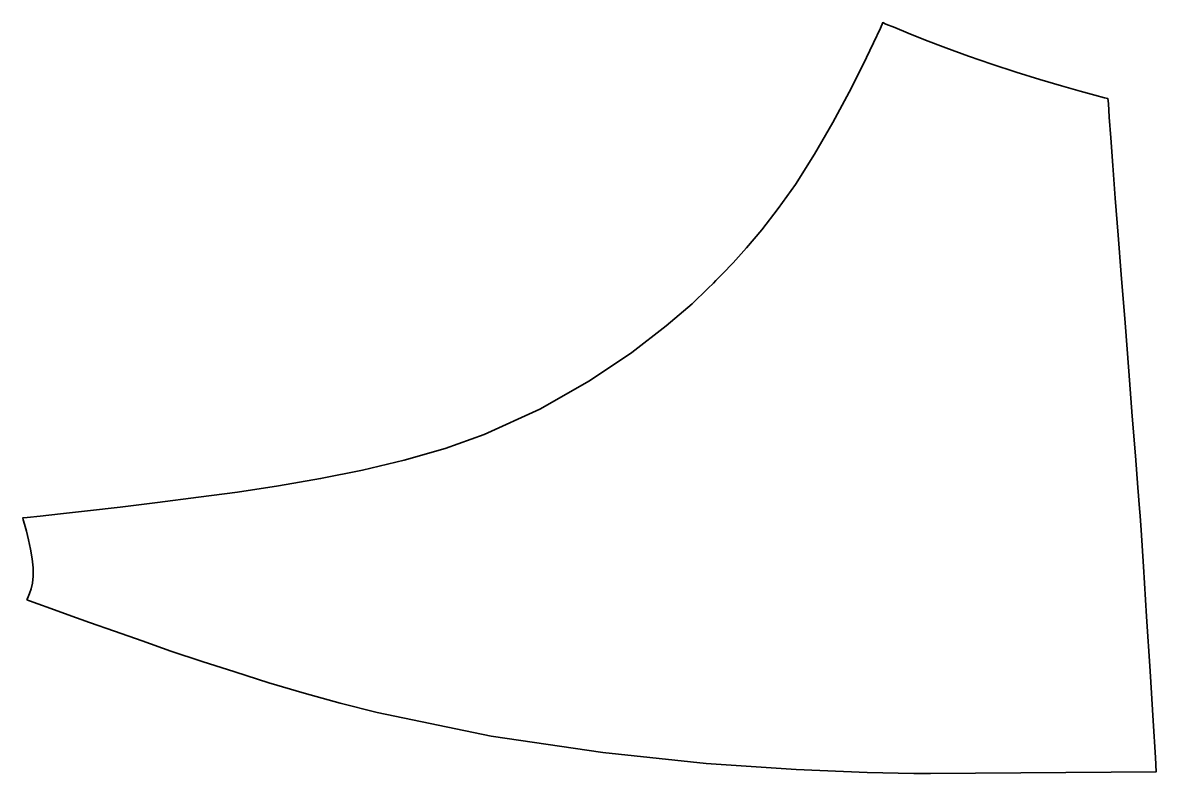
# Model space of a CAD drawing. Extents: x 0 to 5032, y -3333 to 0.
import ezdxf

# ---------------------------------------------------------------- set-up
doc = ezdxf.new("R2010")
doc.units = 0
doc.linetypes.add('Solid', pattern=[0])

msp = doc.modelspace()

# ---------------------------------------------------------------- linework, layer by layer
at = {"color": 0, "linetype": 'Solid', "lineweight": 35}
msp.add_lwpolyline([(20, -2559), (25, -2550), (31, -2535), (37, -2514), (43, -2488), (46, -2457), (46, -2421), (42, -2380), (35, -2337), (26, -2296), (17, -2258), (8, -2227), (2, -2207), (0, -2199), (20, -2197), (78, -2191), (168, -2181), (288, -2168), (433, -2151), (598, -2131), (780, -2107), (954, -2084), (1136, -2056), (1322, -2024), (1508, -1987), (1694, -1942), (1875, -1890), (2048, -1829), (2296, -1716), (2516, -1591), (2704, -1464), (2857, -1346), (2971, -1248), (3041, -1181), (3066, -1156), (3077, -1145), (3107, -1115), (3154, -1066), (3213, -1000), (3281, -920), (3354, -825), (3430, -719), (3515, -584), (3596, -444), (3668, -309), (3729, -188), (3777, -90), (3807, -24), (3818, 0), (3832, -6), (3871, -22), (3931, -47), (4008, -77), (4098, -112), (4198, -149), (4302, -185), (4410, -220), (4515, -253), (4611, -281), (4694, -304), (4759, -322), (4802, -334), (4817, -337), (4819, -359), (4823, -419), (4830, -512), (4839, -634), (4850, -779), (4863, -943), (4876, -1118), (4893, -1333), (4910, -1547), (4925, -1747), (4939, -1924), (4950, -2064), (4958, -2157), (4960, -2190), (4964, -2253), (4975, -2415), (4989, -2637), (5004, -2879), (5018, -3100), (5028, -3263), (5032, -3326), (4029, -3333), (3955, -3333), (3748, -3329), (3433, -3316), (3034, -3289), (2575, -3241), (2080, -3168), (1574, -3063), (1410, -3021), (1250, -2977), (1093, -2931), (941, -2883), (796, -2836), (658, -2790), (530, -2745), (407, -2702), (297, -2663), (202, -2629), (125, -2601), (67, -2580), (31, -2567), (19, -2562), (20, -2559)], close=True, dxfattribs=at)

doc.saveas('drawing.dxf')
